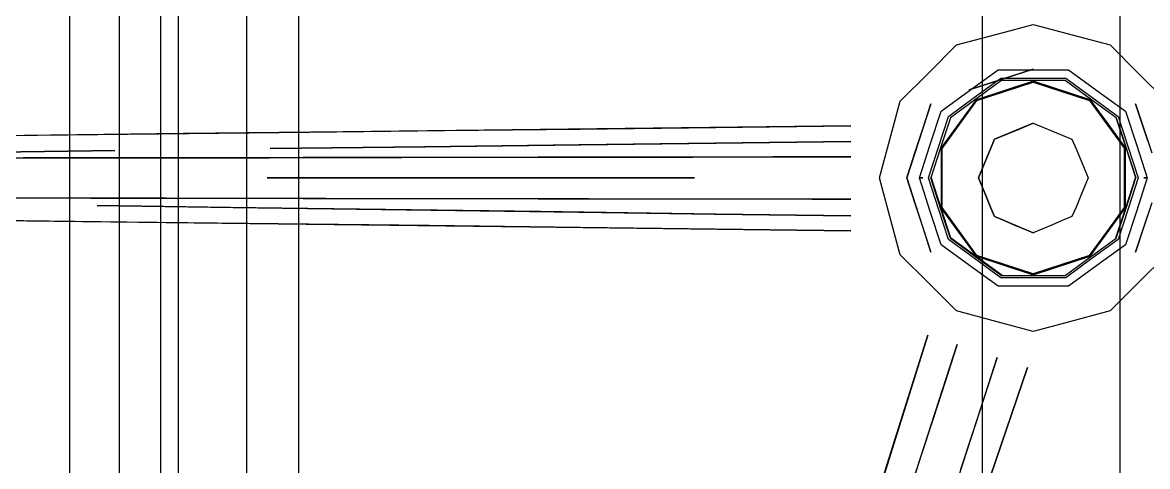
# Model space of a CAD drawing. Header units: millimetres. Extents: x -28.2 to 24.3, y -24.8 to 12.4.
# Drawn here: x 6.4941 to 6.7804, y -4.6976 to -4.5845 of the extents above; entities that cross this region are included whole.
import ezdxf

# ---------------------------------------------------------------- set-up
doc = ezdxf.new("R2010")
doc.units = ezdxf.units.MM
doc.layers.add('FURNISHINGELEMENT', color=8, linetype='Continuous')

msp = doc.modelspace()

# ---------------------------------------------------------------- linework, layer by layer
at = {"layer": 'FURNISHINGELEMENT'}
for p, q in [((6.53384, -5.27408, 1.06), (6.53384, -3.77408, 1.06)), ((6.77338, -4.37408, 0.75345), (6.77338, -4.87408, 0.75345)), ((6.55121, -4.86781, 0.76509), (6.55121, -4.38035, 0.76509)), ((6.52931, -4.85594, 0.72178), (6.52931, -4.39222, 0.72178)), ((6.51874, -4.40115, 0.76016), (6.51874, -4.84701, 0.76016)), ((6.51874, -4.40115, 0.76016), (6.51874, -4.84701, 0.76016)), ((6.50611, -4.41638, 0.7155), (6.50611, -4.83178, 0.7155)), ((6.56443, -4.81188, 0.72343), (6.56443, -4.43625, 0.72343)), ((6.56443, -4.81188, 0.72343), (6.56443, -4.43625, 0.72343)), ((6.7384, -4.76383, 0.64022), (6.7384, -4.48438, 0.64022)), ((6.74305, -4.58719, 0.59041), (6.75134, -4.58497, 0.59041)), ((6.75134, -4.58497, 0.59041), (6.75963, -4.58719, 0.59041)), ((6.73179, -4.59021, 0.59041), (6.74305, -4.58719, 0.59041)), ((6.75963, -4.58719, 0.59041), (6.7709, -4.59021, 0.59041)), ((6.72463, -4.59737, 0.59041), (6.73179, -4.59021, 0.59041)), ((6.7709, -4.59021, 0.59041), (6.77805, -4.59737, 0.59041)), ((6.71747, -4.60453, 0.59041), (6.72463, -4.59737, 0.59041)), ((6.73513, -4.60177, 0.42756), (6.74238, -4.5965, 0.42756)), ((6.74238, -4.5965, 0.42756), (6.75134, -4.5965, 0.42756)), ((6.75134, -4.59637, 0.57418), (6.7432, -4.59902, 0.57418)), ((6.74393, -4.59878, 0.57418), (6.75134, -4.59637, 0.57418)), ((6.75134, -4.5965, 0.42756), (6.7603, -4.5965, 0.42756)), ((6.7603, -4.5965, 0.42756), (6.76755, -4.60177, 0.42756)), ((6.77805, -4.59737, 0.59041), (6.78521, -4.60453, 0.59041)), ((6.73506, -4.60166, 0.57418), (6.74393, -4.59878, 0.57418)), ((6.7432, -4.59902, 0.57418), (6.73506, -4.60166, 0.57418)), ((6.73642, -4.60354, 0.49876), (6.74309, -4.59869, 0.49876)), ((6.74328, -4.59926, 0.42756), (6.73675, -4.604, 0.42756)), ((6.73687, -4.60416, 0.49876), (6.75134, -4.59945, 0.49876)), ((6.75134, -4.59945, 0.5199), (6.73687, -4.60416, 0.5199)), ((6.75134, -4.59945, 0.5199), (6.73687, -4.60416, 0.5199)), ((6.73701, -4.60435, 0.561), (6.75134, -4.5997, 0.561)), ((6.74309, -4.59869, 0.49876), (6.75134, -4.59869, 0.49876)), ((6.75134, -4.59926, 0.42756), (6.74328, -4.59926, 0.42756)), ((6.7441, -4.6018, 0.5199), (6.75134, -4.59945, 0.5199)), ((6.75134, -4.59945, 0.49876), (6.74722, -4.60079, 0.49876)), ((6.75134, -4.59869, 0.49876), (6.75959, -4.59869, 0.49876)), ((6.75941, -4.59926, 0.42756), (6.75134, -4.59926, 0.42756)), ((6.76582, -4.60416, 0.5199), (6.75134, -4.59945, 0.5199)), ((6.75134, -4.5997, 0.561), (6.76568, -4.60435, 0.561)), ((6.76593, -4.604, 0.42756), (6.75941, -4.59926, 0.42756)), ((6.75959, -4.59869, 0.49876), (6.76627, -4.60354, 0.49876)), ((6.72788, -4.60704, 0.42756), (6.73513, -4.60177, 0.42756)), ((6.73687, -4.60416, 0.5199), (6.7441, -4.6018, 0.5199)), ((6.7431, -4.60213, 0.49876), (6.73687, -4.60416, 0.49876)), ((6.74722, -4.60079, 0.49876), (6.7431, -4.60213, 0.49876)), ((6.76755, -4.60177, 0.42756), (6.7748, -4.60704, 0.42756)), ((6.71486, -4.6143, 0.59041), (6.71747, -4.60453, 0.59041)), ((6.7253, -4.60516, 0.44873), (6.72222, -4.61462, 0.44873)), ((6.72329, -4.61135, 0.44873), (6.7253, -4.60516, 0.44873)), ((6.72792, -4.61647, 0.49876), (6.73687, -4.60416, 0.49876)), ((6.73687, -4.60416, 0.5199), (6.72792, -4.61647, 0.5199)), ((6.72815, -4.61655, 0.561), (6.73701, -4.60435, 0.561)), ((6.72974, -4.60839, 0.49876), (6.73642, -4.60354, 0.49876)), ((6.73675, -4.604, 0.42756), (6.73023, -4.60874, 0.42756)), ((6.73687, -4.60416, 0.49876), (6.73239, -4.61031, 0.49876)), ((6.76568, -4.60435, 0.561), (6.77454, -4.61655, 0.561)), ((6.76582, -4.60416, 0.5199), (6.77029, -4.61031, 0.5199)), ((6.77477, -4.61647, 0.5199), (6.76582, -4.60416, 0.5199)), ((6.77477, -4.61647, 0.5199), (6.76582, -4.60416, 0.5199)), ((6.77246, -4.60874, 0.42756), (6.76593, -4.604, 0.42756)), ((6.76627, -4.60354, 0.49876), (6.77294, -4.60839, 0.49876)), ((6.78046, -4.61462, 0.44873), (6.77739, -4.60516, 0.44873)), ((6.77739, -4.60516, 0.44873), (6.7794, -4.61135, 0.44873)), ((6.72511, -4.61556, 0.42756), (6.72788, -4.60704, 0.42756)), ((6.72719, -4.61623, 0.49876), (6.72974, -4.60839, 0.49876)), ((6.73023, -4.60874, 0.42756), (6.72774, -4.61641, 0.42756)), ((6.77495, -4.61641, 0.44385), (6.77246, -4.60874, 0.44385)), ((6.77246, -4.60874, 0.44385), (6.774, -4.61349, 0.44385)), ((6.77495, -4.61641, 0.42756), (6.77246, -4.60874, 0.42756)), ((6.77294, -4.60839, 0.49876), (6.77549, -4.61623, 0.49876)), ((6.7748, -4.60704, 0.42756), (6.77757, -4.61556, 0.42756)), ((6.56714, -4.61241, 0.43027), (6.60159, -4.61202, 0.43881)), ((6.64028, -4.61158, 0.44841), (6.57562, -4.61231, 0.43237)), ((6.60159, -4.61202, 0.43881), (6.63604, -4.61163, 0.44736)), ((6.63604, -4.61163, 0.44736), (6.67049, -4.61123, 0.4559)), ((6.70494, -4.61084, 0.46445), (6.64028, -4.61158, 0.44841)), ((6.67049, -4.61123, 0.4559), (6.70494, -4.61084, 0.46445)), ((6.72122, -4.61771, 0.44873), (6.72329, -4.61135, 0.44873)), ((6.73239, -4.61031, 0.49876), (6.72792, -4.61647, 0.49876)), ((6.7415, -4.61423, 0.5199), (6.75134, -4.61016, 0.5199)), ((6.74464, -4.61293, 0.5599), (6.74778, -4.61163, 0.5599)), ((6.74888, -4.61118, 0.5199), (6.74642, -4.6122, 0.5199)), ((6.74778, -4.61163, 0.5599), (6.75134, -4.61016, 0.5599)), ((6.75134, -4.61016, 0.5199), (6.74888, -4.61118, 0.5199)), ((6.75134, -4.61016, 0.5599), (6.7538, -4.61118, 0.5599)), ((6.7538, -4.61118, 0.5599), (6.75627, -4.6122, 0.5599)), ((6.77029, -4.61031, 0.5199), (6.77477, -4.61647, 0.5199)), ((6.7794, -4.61135, 0.44873), (6.78147, -4.61771, 0.44873)), ((6.49448, -4.61324, 0.41225), (6.45391, -4.6137, 0.40219)), ((6.49024, -4.61329, 0.4112), (6.52869, -4.61285, 0.42073)), ((6.53505, -4.61278, 0.42231), (6.49448, -4.61324, 0.41225)), ((6.52869, -4.61285, 0.42073), (6.56714, -4.61241, 0.43027)), ((6.57562, -4.61231, 0.43237), (6.53505, -4.61278, 0.42231)), ((6.70494, -4.61476, 0.4461), (6.67032, -4.61519, 0.43827)), ((6.67054, -4.61519, 0.43832), (6.70494, -4.61476, 0.4461)), ((6.71224, -4.62408, 0.59041), (6.71486, -4.6143, 0.59041)), ((6.72222, -4.61462, 0.44873), (6.71915, -4.62408, 0.44873)), ((6.73742, -4.62408, 0.5199), (6.7415, -4.61423, 0.5199)), ((6.7415, -4.61423, 0.5199), (6.74048, -4.6167, 0.5199)), ((6.74048, -4.6167, 0.5599), (6.7415, -4.61423, 0.5599)), ((6.7415, -4.61423, 0.5599), (6.74464, -4.61293, 0.5599)), ((6.74396, -4.61321, 0.5199), (6.7415, -4.61423, 0.5199)), ((6.74642, -4.6122, 0.5199), (6.74396, -4.61321, 0.5199)), ((6.75627, -4.6122, 0.5599), (6.75873, -4.61321, 0.5599)), ((6.75873, -4.61321, 0.5599), (6.76119, -4.61423, 0.5599)), ((6.76119, -4.61423, 0.5599), (6.76221, -4.6167, 0.5599)), ((6.774, -4.61349, 0.44385), (6.77555, -4.61825, 0.44385)), ((6.47808, -4.61761, 0.39477), (6.5176, -4.61711, 0.40371)), ((6.5176, -4.61711, 0.40371), (6.47852, -4.6176, 0.39487)), ((6.5964, -4.61612, 0.42154), (6.55711, -4.61661, 0.41265)), ((6.55711, -4.61661, 0.41265), (6.59662, -4.61612, 0.42159)), ((6.63569, -4.61563, 0.43043), (6.5964, -4.61612, 0.42154)), ((6.59662, -4.61612, 0.42159), (6.63613, -4.61562, 0.43053)), ((6.67032, -4.61519, 0.43827), (6.63569, -4.61563, 0.43043)), ((6.63613, -4.61562, 0.43053), (6.67054, -4.61519, 0.43832)), ((6.71915, -4.62408, 0.44873), (6.72122, -4.61771, 0.44873)), ((6.72234, -4.62408, 0.42756), (6.72511, -4.61556, 0.42756)), ((6.72464, -4.62408, 0.49876), (6.72719, -4.61623, 0.49876)), ((6.72774, -4.61641, 0.42756), (6.72524, -4.62408, 0.42756)), ((6.72792, -4.61647, 0.5199), (6.72792, -4.63169, 0.5199)), ((6.72815, -4.63162, 0.561), (6.72815, -4.61655, 0.561)), ((6.74048, -4.6167, 0.5199), (6.73946, -4.61916, 0.5199)), ((6.73946, -4.61916, 0.5599), (6.74048, -4.6167, 0.5599)), ((6.76221, -4.6167, 0.5599), (6.76323, -4.61916, 0.5599)), ((6.77454, -4.61655, 0.561), (6.77454, -4.63162, 0.561)), ((6.77454, -4.62408, 0.561), (6.77454, -4.61655, 0.561)), ((6.77454, -4.61655, 0.561), (6.77454, -4.63162, 0.561)), ((6.77477, -4.63169, 0.5199), (6.77477, -4.61647, 0.5199)), ((6.77744, -4.62408, 0.44385), (6.77495, -4.61641, 0.44385)), ((6.77744, -4.62408, 0.42756), (6.77495, -4.61641, 0.42756)), ((6.77549, -4.61623, 0.49876), (6.77804, -4.62408, 0.49876)), ((6.77757, -4.61556, 0.42756), (6.78034, -4.62408, 0.42756)), ((6.49438, -4.61899, 0.43117), (6.4773, -4.61902, 0.42642)), ((6.48952, -4.619, 0.42982), (6.55694, -4.61891, 0.44853)), ((6.51147, -4.61897, 0.43591), (6.49438, -4.61899, 0.43117)), ((6.52856, -4.61895, 0.44065), (6.51147, -4.61897, 0.43591)), ((6.54565, -4.61892, 0.4454), (6.52856, -4.61895, 0.44065)), ((6.5556, -4.61891, 0.44816), (6.54565, -4.61892, 0.4454)), ((6.56556, -4.6189, 0.45093), (6.5556, -4.61891, 0.44816)), ((6.55694, -4.61891, 0.44853), (6.62437, -4.61882, 0.46725)), ((6.57552, -4.61888, 0.45369), (6.56556, -4.6189, 0.45093)), ((6.58547, -4.61887, 0.45645), (6.57552, -4.61888, 0.45369)), ((6.59543, -4.61885, 0.45922), (6.58547, -4.61887, 0.45645)), ((6.60538, -4.61884, 0.46198), (6.59543, -4.61885, 0.45922)), ((6.61534, -4.61883, 0.46474), (6.60538, -4.61884, 0.46198)), ((6.6253, -4.61881, 0.46751), (6.61534, -4.61883, 0.46474)), ((6.62437, -4.61882, 0.46725), (6.66466, -4.61876, 0.47843)), ((6.63525, -4.6188, 0.47027), (6.6253, -4.61881, 0.46751)), ((6.64521, -4.61879, 0.47303), (6.63525, -4.6188, 0.47027)), ((6.65516, -4.61877, 0.4758), (6.64521, -4.61879, 0.47303)), ((6.66512, -4.61876, 0.47856), (6.65516, -4.61877, 0.4758)), ((6.66466, -4.61876, 0.47843), (6.70494, -4.6187, 0.48962)), ((6.67508, -4.61875, 0.48132), (6.66512, -4.61876, 0.47856)), ((6.68503, -4.61873, 0.48409), (6.67508, -4.61875, 0.48132)), ((6.69499, -4.61872, 0.48685), (6.68503, -4.61873, 0.48409)), ((6.70494, -4.6187, 0.48962), (6.69499, -4.61872, 0.48685)), ((6.73946, -4.61916, 0.5199), (6.73844, -4.62162, 0.5199)), ((6.73844, -4.62162, 0.5599), (6.73946, -4.61916, 0.5599)), ((6.76323, -4.61916, 0.5599), (6.76425, -4.62162, 0.5599)), ((6.77555, -4.61825, 0.44385), (6.77744, -4.62408, 0.44385)), ((6.73844, -4.62162, 0.5199), (6.73742, -4.62408, 0.5199)), ((6.73742, -4.62408, 0.5599), (6.73844, -4.62162, 0.5599)), ((6.76425, -4.62162, 0.5599), (6.76527, -4.62408, 0.5599)), ((6.55639, -4.62408, 0.44851), (6.57362, -4.62408, 0.4533)), ((6.56567, -4.62408, 0.45109), (6.55639, -4.62408, 0.44851)), ((6.57496, -4.62408, 0.45368), (6.56567, -4.62408, 0.45109)), ((6.57362, -4.62408, 0.4533), (6.59085, -4.62408, 0.4581)), ((6.58424, -4.62408, 0.45626), (6.57496, -4.62408, 0.45368)), ((6.59353, -4.62408, 0.45885), (6.58424, -4.62408, 0.45626)), ((6.59085, -4.62408, 0.4581), (6.60808, -4.62408, 0.4629)), ((6.60281, -4.62408, 0.46143), (6.59353, -4.62408, 0.45885)), ((6.6121, -4.62408, 0.46402), (6.60281, -4.62408, 0.46143)), ((6.60808, -4.62408, 0.4629), (6.62531, -4.62408, 0.4677)), ((6.62138, -4.62408, 0.4666), (6.6121, -4.62408, 0.46402)), ((6.63067, -4.62408, 0.46919), (6.62138, -4.62408, 0.4666)), ((6.62531, -4.62408, 0.4677), (6.63527, -4.62408, 0.47047)), ((6.6479, -4.62408, 0.47398), (6.63067, -4.62408, 0.46919)), ((6.63527, -4.62408, 0.47047), (6.64522, -4.62408, 0.47324)), ((6.64522, -4.62408, 0.47324), (6.65517, -4.62408, 0.47601)), ((6.66513, -4.62408, 0.47878), (6.6479, -4.62408, 0.47398)), ((6.65517, -4.62408, 0.47601), (6.66513, -4.62408, 0.47878)), ((6.71486, -4.63386, 0.59041), (6.71224, -4.62408, 0.59041)), ((6.71915, -4.62408, 0.44873), (6.72222, -4.63354, 0.44873)), ((6.72122, -4.63045, 0.44873), (6.71915, -4.62408, 0.44873)), ((6.72511, -4.6326, 0.42756), (6.72234, -4.62408, 0.42756)), ((6.72234, -4.62408, 0.39405), (6.72288, -4.62408, 0.39277)), ((6.72322, -4.62408, 0.39193), (6.72234, -4.62408, 0.39405)), ((6.72288, -4.62408, 0.39277), (6.72322, -4.62408, 0.39193)), ((6.72719, -4.63193, 0.49876), (6.72464, -4.62408, 0.49876)), ((6.72714, -4.62991, 0.44385), (6.72524, -4.62408, 0.44385)), ((6.72524, -4.62408, 0.44385), (6.72774, -4.63175, 0.44385)), ((6.72524, -4.62408, 0.42756), (6.72774, -4.63175, 0.42756)), ((6.72534, -4.62408, 0.39105), (6.72783, -4.63172, 0.39105)), ((6.73031, -4.63936, 0.39105), (6.72534, -4.62408, 0.39105)), ((6.73844, -4.62654, 0.5599), (6.73742, -4.62408, 0.5599)), ((6.7415, -4.63393, 0.5199), (6.73742, -4.62408, 0.5199)), ((6.73742, -4.62408, 0.5199), (6.73844, -4.62654, 0.5199)), ((6.76527, -4.62408, 0.5599), (6.76425, -4.62654, 0.5599)), ((6.77734, -4.62408, 0.39105), (6.77238, -4.63936, 0.39105)), ((6.77454, -4.63162, 0.561), (6.77454, -4.62408, 0.561)), ((6.77486, -4.63172, 0.39105), (6.77734, -4.62408, 0.39105)), ((6.77495, -4.63175, 0.42756), (6.77744, -4.62408, 0.42756)), ((6.77804, -4.62408, 0.49876), (6.77549, -4.63193, 0.49876)), ((6.78034, -4.62408, 0.42756), (6.77757, -4.6326, 0.42756)), ((6.77981, -4.62408, 0.39277), (6.77946, -4.62408, 0.39193)), ((6.77946, -4.62408, 0.39193), (6.78034, -4.62408, 0.39405)), ((6.78034, -4.62408, 0.39405), (6.77981, -4.62408, 0.39277)), ((6.4773, -4.62915, 0.42642), (6.49438, -4.62917, 0.43117)), ((6.4773, -4.62915, 0.42642), (6.49438, -4.62917, 0.43117)), ((6.5307, -4.62922, 0.44125), (6.49012, -4.62916, 0.42998)), ((6.5307, -4.62922, 0.44125), (6.49012, -4.62916, 0.42998)), ((6.49438, -4.62917, 0.43117), (6.51147, -4.62919, 0.43591)), ((6.49438, -4.62917, 0.43117), (6.51147, -4.62919, 0.43591)), ((6.51147, -4.62919, 0.43591), (6.52856, -4.62922, 0.44065)), ((6.51147, -4.62919, 0.43591), (6.52856, -4.62922, 0.44065)), ((6.52856, -4.62922, 0.44065), (6.54565, -4.62924, 0.4454)), ((6.52856, -4.62922, 0.44065), (6.54565, -4.62924, 0.4454)), ((6.57129, -4.62927, 0.45252), (6.5307, -4.62922, 0.44125)), ((6.57129, -4.62927, 0.45252), (6.5307, -4.62922, 0.44125)), ((6.54565, -4.62924, 0.4454), (6.5556, -4.62925, 0.44816)), ((6.54565, -4.62924, 0.4454), (6.5556, -4.62925, 0.44816)), ((6.5556, -4.62925, 0.44816), (6.56556, -4.62927, 0.45093)), ((6.5556, -4.62925, 0.44816), (6.56556, -4.62927, 0.45093)), ((6.56556, -4.62927, 0.45093), (6.57552, -4.62928, 0.45369)), ((6.56556, -4.62927, 0.45093), (6.57552, -4.62928, 0.45369)), ((6.63812, -4.62937, 0.47107), (6.57129, -4.62927, 0.45252)), ((6.63812, -4.62937, 0.47107), (6.57129, -4.62927, 0.45252)), ((6.57552, -4.62928, 0.45369), (6.58547, -4.62929, 0.45645)), ((6.57552, -4.62928, 0.45369), (6.58547, -4.62929, 0.45645)), ((6.58547, -4.62929, 0.45645), (6.59543, -4.62931, 0.45922)), ((6.58547, -4.62929, 0.45645), (6.59543, -4.62931, 0.45922)), ((6.73946, -4.629, 0.5599), (6.73844, -4.62654, 0.5599)), ((6.73844, -4.62654, 0.5199), (6.73946, -4.629, 0.5199)), ((6.74048, -4.63147, 0.5599), (6.73946, -4.629, 0.5599)), ((6.73946, -4.629, 0.5199), (6.74048, -4.63147, 0.5199)), ((6.76323, -4.629, 0.5599), (6.76221, -4.63147, 0.5599)), ((6.76425, -4.62654, 0.5599), (6.76323, -4.629, 0.5599)), ((6.51311, -4.63111, 0.4025), (6.54772, -4.63158, 0.41026)), ((6.54696, -4.63157, 0.41009), (6.51311, -4.63111, 0.4025)), ((6.58646, -4.63211, 0.41895), (6.54696, -4.63157, 0.41009)), ((6.54772, -4.63158, 0.41026), (6.59172, -4.63219, 0.42014)), ((6.62595, -4.63265, 0.42782), (6.58646, -4.63211, 0.41895)), ((6.59543, -4.62931, 0.45922), (6.60538, -4.62932, 0.46198)), ((6.59543, -4.62931, 0.45922), (6.60538, -4.62932, 0.46198)), ((6.60538, -4.62932, 0.46198), (6.61534, -4.62933, 0.46474)), ((6.60538, -4.62932, 0.46198), (6.61534, -4.62933, 0.46474)), ((6.61534, -4.62933, 0.46474), (6.6253, -4.62935, 0.46751)), ((6.61534, -4.62933, 0.46474), (6.6253, -4.62935, 0.46751)), ((6.6253, -4.62935, 0.46751), (6.63525, -4.62936, 0.47027)), ((6.6253, -4.62935, 0.46751), (6.63525, -4.62936, 0.47027)), ((6.63525, -4.62936, 0.47027), (6.64521, -4.62938, 0.47303)), ((6.63525, -4.62936, 0.47027), (6.64521, -4.62938, 0.47303)), ((6.70494, -4.62946, 0.48962), (6.63812, -4.62937, 0.47107)), ((6.70494, -4.62946, 0.48962), (6.63812, -4.62937, 0.47107)), ((6.64521, -4.62938, 0.47303), (6.65516, -4.62939, 0.4758)), ((6.64521, -4.62938, 0.47303), (6.65516, -4.62939, 0.4758)), ((6.65516, -4.62939, 0.4758), (6.66512, -4.6294, 0.47856)), ((6.65516, -4.62939, 0.4758), (6.66512, -4.6294, 0.47856)), ((6.66512, -4.6294, 0.47856), (6.67508, -4.62942, 0.48132)), ((6.66512, -4.6294, 0.47856), (6.67508, -4.62942, 0.48132)), ((6.67508, -4.62942, 0.48132), (6.68503, -4.62943, 0.48409)), ((6.67508, -4.62942, 0.48132), (6.68503, -4.62943, 0.48409)), ((6.68503, -4.62943, 0.48409), (6.69499, -4.62944, 0.48685)), ((6.68503, -4.62943, 0.48409), (6.69499, -4.62944, 0.48685)), ((6.69499, -4.62944, 0.48685), (6.70494, -4.62946, 0.48962)), ((6.69499, -4.62944, 0.48685), (6.70494, -4.62946, 0.48962)), ((6.72329, -4.63681, 0.44873), (6.72122, -4.63045, 0.44873)), ((6.72868, -4.63467, 0.44385), (6.72714, -4.62991, 0.44385)), ((6.72974, -4.63977, 0.49876), (6.72719, -4.63193, 0.49876)), ((6.72774, -4.63175, 0.44385), (6.73023, -4.63942, 0.44385)), ((6.72774, -4.63175, 0.42756), (6.73023, -4.63942, 0.42756)), ((6.72783, -4.63172, 0.39105), (6.73031, -4.63936, 0.39105)), ((6.72792, -4.63169, 0.5199), (6.73687, -4.64401, 0.5199)), ((6.73239, -4.63785, 0.5199), (6.72792, -4.63169, 0.5199)), ((6.72792, -4.63169, 0.49876), (6.73239, -4.63785, 0.49876)), ((6.73687, -4.64401, 0.49876), (6.72792, -4.63169, 0.49876)), ((6.72792, -4.63169, 0.5199), (6.73687, -4.64401, 0.5199)), ((6.73701, -4.64381, 0.561), (6.72815, -4.63162, 0.561)), ((6.7415, -4.63393, 0.5599), (6.74048, -4.63147, 0.5599)), ((6.74048, -4.63147, 0.5199), (6.7415, -4.63393, 0.5199)), ((6.76221, -4.63147, 0.5599), (6.76119, -4.63393, 0.5599)), ((6.77454, -4.63162, 0.561), (6.76568, -4.64381, 0.561)), ((6.77454, -4.63162, 0.561), (6.76568, -4.64381, 0.561)), ((6.76582, -4.64401, 0.5199), (6.77477, -4.63169, 0.5199)), ((6.77011, -4.63771, 0.561), (6.77454, -4.63162, 0.561)), ((6.77238, -4.63936, 0.39105), (6.77486, -4.63172, 0.39105)), ((6.77246, -4.63942, 0.42756), (6.77495, -4.63175, 0.42756)), ((6.77549, -4.63193, 0.49876), (6.77294, -4.63977, 0.49876)), ((6.78147, -4.63045, 0.44873), (6.7794, -4.63681, 0.44873)), ((6.45424, -4.63449, 0.40217), (6.49512, -4.63499, 0.41223)), ((6.52069, -4.63529, 0.41852), (6.48223, -4.63483, 0.40906)), ((6.49512, -4.63499, 0.41223), (6.55915, -4.63575, 0.42799)), ((6.59172, -4.63219, 0.42014), (6.63572, -4.63279, 0.43001)), ((6.67052, -4.63326, 0.43782), (6.62595, -4.63265, 0.42782)), ((6.63572, -4.63279, 0.43001), (6.67033, -4.63326, 0.43777)), ((6.67033, -4.63326, 0.43777), (6.70494, -4.63373, 0.44554)), ((6.70494, -4.63373, 0.44554), (6.67052, -4.63326, 0.43782)), ((6.71747, -4.64364, 0.59041), (6.71486, -4.63386, 0.59041)), ((6.72222, -4.63354, 0.44873), (6.7253, -4.643, 0.44873)), ((6.72788, -4.64113, 0.42756), (6.72511, -4.6326, 0.42756)), ((6.73023, -4.63942, 0.44385), (6.72868, -4.63467, 0.44385)), ((6.74396, -4.63495, 0.5599), (6.7415, -4.63393, 0.5599)), ((6.75134, -4.63801, 0.5199), (6.7415, -4.63393, 0.5199)), ((6.7415, -4.63393, 0.5199), (6.74396, -4.63495, 0.5199)), ((6.74642, -4.63597, 0.5599), (6.74396, -4.63495, 0.5599)), ((6.74396, -4.63495, 0.5199), (6.74642, -4.63597, 0.5199)), ((6.75873, -4.63495, 0.5599), (6.75627, -4.63597, 0.5599)), ((6.76119, -4.63393, 0.5599), (6.75873, -4.63495, 0.5599)), ((6.77757, -4.6326, 0.42756), (6.7748, -4.64113, 0.42756)), ((6.77739, -4.643, 0.44873), (6.78046, -4.63354, 0.44873)), ((6.55915, -4.63575, 0.42799), (6.52069, -4.63529, 0.41852)), ((6.59761, -4.63622, 0.43745), (6.55915, -4.63575, 0.42799)), ((6.55915, -4.63575, 0.42799), (6.62317, -4.63652, 0.44374)), ((6.63607, -4.63668, 0.44691), (6.59761, -4.63622, 0.43745)), ((6.62317, -4.63652, 0.44374), (6.66406, -4.63701, 0.4538)), ((6.67051, -4.63709, 0.45539), (6.63607, -4.63668, 0.44691)), ((6.66406, -4.63701, 0.4538), (6.70494, -4.63751, 0.46386)), ((6.70494, -4.63751, 0.46386), (6.67051, -4.63709, 0.45539)), ((6.7253, -4.643, 0.44873), (6.72329, -4.63681, 0.44873)), ((6.73687, -4.64401, 0.5199), (6.73239, -4.63785, 0.5199)), ((6.73239, -4.63785, 0.49876), (6.73687, -4.64401, 0.49876)), ((6.74888, -4.63699, 0.5599), (6.74642, -4.63597, 0.5599)), ((6.74642, -4.63597, 0.5199), (6.74956, -4.63727, 0.5199)), ((6.75134, -4.63801, 0.5599), (6.74888, -4.63699, 0.5599)), ((6.74956, -4.63727, 0.5199), (6.75134, -4.63801, 0.5199)), ((6.7538, -4.63699, 0.5599), (6.75134, -4.63801, 0.5599)), ((6.75627, -4.63597, 0.5599), (6.7538, -4.63699, 0.5599)), ((6.76568, -4.64381, 0.561), (6.77011, -4.63771, 0.561)), ((6.7794, -4.63681, 0.44873), (6.77739, -4.643, 0.44873)), ((6.73642, -4.64462, 0.49876), (6.72974, -4.63977, 0.49876)), ((6.73023, -4.63942, 0.42756), (6.73675, -4.64416, 0.42756)), ((6.74331, -4.64881, 0.39105), (6.73031, -4.63936, 0.39105)), ((6.73031, -4.63936, 0.39105), (6.73681, -4.64409, 0.39105)), ((6.76593, -4.64416, 0.42756), (6.77246, -4.63942, 0.42756)), ((6.77294, -4.63977, 0.49876), (6.76627, -4.64462, 0.49876)), ((6.73513, -4.64639, 0.42756), (6.72788, -4.64113, 0.42756)), ((6.7748, -4.64113, 0.42756), (6.76755, -4.64639, 0.42756)), ((6.72463, -4.65079, 0.59041), (6.71747, -4.64364, 0.59041)), ((6.74238, -4.65166, 0.42756), (6.73513, -4.64639, 0.42756)), ((6.74309, -4.64947, 0.49876), (6.73642, -4.64462, 0.49876)), ((6.73675, -4.64416, 0.42756), (6.74328, -4.6489, 0.42756)), ((6.73681, -4.64409, 0.39105), (6.74331, -4.64881, 0.39105)), ((6.7431, -4.64603, 0.5199), (6.73687, -4.64401, 0.5199)), ((6.73687, -4.64401, 0.5199), (6.75134, -4.64871, 0.5199)), ((6.75134, -4.64871, 0.49876), (6.73687, -4.64401, 0.49876)), ((6.73687, -4.64401, 0.49876), (6.7441, -4.64636, 0.49876)), ((6.73687, -4.64401, 0.5199), (6.75134, -4.64871, 0.5199)), ((6.73701, -4.64381, 0.561), (6.74482, -4.64635, 0.561)), ((6.75134, -4.64847, 0.561), (6.73701, -4.64381, 0.561)), ((6.75134, -4.64847, 0.561), (6.73701, -4.64381, 0.561)), ((6.74722, -4.64737, 0.5199), (6.7431, -4.64603, 0.5199)), ((6.7441, -4.64636, 0.49876), (6.75134, -4.64871, 0.49876)), ((6.74482, -4.64635, 0.561), (6.75134, -4.64847, 0.561)), ((6.76568, -4.64381, 0.561), (6.75134, -4.64847, 0.561)), ((6.75134, -4.64871, 0.5199), (6.76582, -4.64401, 0.5199)), ((6.75941, -4.6489, 0.42756), (6.76593, -4.64416, 0.42756)), ((6.76627, -4.64462, 0.49876), (6.75959, -4.64947, 0.49876)), ((6.76755, -4.64639, 0.42756), (6.7603, -4.65166, 0.42756)), ((6.78521, -4.64364, 0.59041), (6.77805, -4.65079, 0.59041)), ((6.74328, -4.6489, 0.42756), (6.75134, -4.6489, 0.42756)), ((6.75134, -4.64871, 0.5199), (6.74722, -4.64737, 0.5199)), ((6.75134, -4.6489, 0.42756), (6.75941, -4.6489, 0.42756)), ((6.73179, -4.65795, 0.59041), (6.72463, -4.65079, 0.59041)), ((6.75134, -4.65166, 0.42756), (6.74238, -4.65166, 0.42756)), ((6.75134, -4.64947, 0.49876), (6.74309, -4.64947, 0.49876)), ((6.75959, -4.64947, 0.49876), (6.75134, -4.64947, 0.49876)), ((6.7603, -4.65166, 0.42756), (6.75134, -4.65166, 0.42756)), ((6.77805, -4.65079, 0.59041), (6.7709, -4.65795, 0.59041)), ((6.74305, -4.66097, 0.59041), (6.73179, -4.65795, 0.59041)), ((6.7709, -4.65795, 0.59041), (6.75963, -4.66097, 0.59041)), ((6.75134, -4.66319, 0.59041), (6.74305, -4.66097, 0.59041)), ((6.75963, -4.66097, 0.59041), (6.75134, -4.66319, 0.59041)), ((6.72447, -4.66408, 0.46445), (6.70519, -4.7258, 0.44841)), ((6.71419, -4.69696, 0.4559), (6.72447, -4.66408, 0.46445)), ((6.71955, -4.70484, 0.47843), (6.73195, -4.66651, 0.48962)), ((6.73195, -4.66651, 0.48962), (6.72888, -4.67598, 0.48685)), ((6.74217, -4.66983, 0.48962), (6.72144, -4.73336, 0.47107)), ((6.74217, -4.66983, 0.48962), (6.72144, -4.73336, 0.47107)), ((6.74217, -4.66983, 0.48962), (6.72144, -4.73336, 0.47107)), ((6.73908, -4.67929, 0.48685), (6.74217, -4.66983, 0.48962)), ((6.73908, -4.67929, 0.48685), (6.74217, -4.66983, 0.48962)), ((6.73908, -4.67929, 0.48685), (6.74217, -4.66983, 0.48962)), ((6.73673, -4.71105, 0.4538), (6.74983, -4.67232, 0.46386)), ((6.74983, -4.67232, 0.46386), (6.73879, -4.70494, 0.45539)), ((6.72888, -4.67598, 0.48685), (6.72582, -4.68545, 0.48409)), ((6.736, -4.68876, 0.48409), (6.73908, -4.67929, 0.48685)), ((6.736, -4.68876, 0.48409), (6.73908, -4.67929, 0.48685)), ((6.736, -4.68876, 0.48409), (6.73908, -4.67929, 0.48685)), ((6.72582, -4.68545, 0.48409), (6.72276, -4.69493, 0.48132)), ((6.73291, -4.69822, 0.48132), (6.736, -4.68876, 0.48409)), ((6.73291, -4.69822, 0.48132), (6.736, -4.68876, 0.48409)), ((6.73291, -4.69822, 0.48132), (6.736, -4.68876, 0.48409)), ((6.72276, -4.69493, 0.48132), (6.71969, -4.7044, 0.47856)), ((6.70392, -4.72985, 0.44736), (6.71419, -4.69696, 0.4559))]:
    msp.add_line(p, q, dxfattribs=at)

doc.saveas('drawing.dxf')
